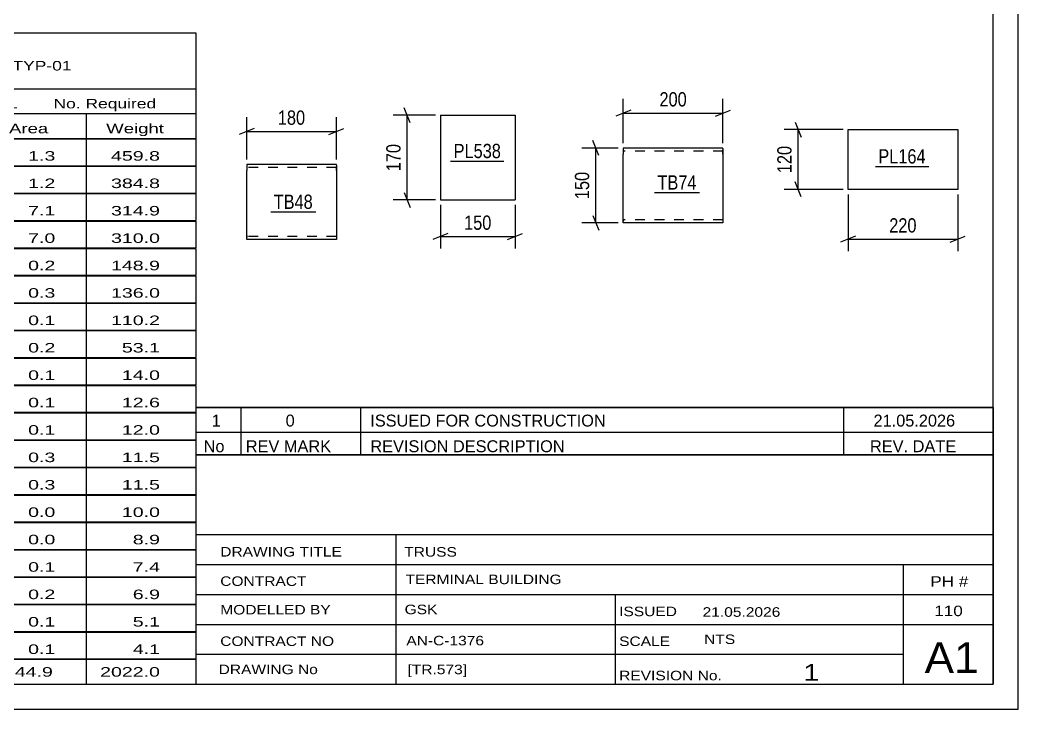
# Model space of a CAD drawing. Header units: millimetres. Extents: x 0 to 841, y 0 to 594.
# Drawn here: x 640.7 to 841, y 0 to 138.3 of the extents above; entities that cross this region are included whole.
import ezdxf

# ---------------------------------------------------------------- set-up
doc = ezdxf.new("R2010")
doc.units = ezdxf.units.MM
doc.linetypes.add('DXK_LINE_DOT2', pattern=[3.9198, 1.9599, -1.9599])
doc.styles.add('Arial Narrow', font='ARIALN.TTF', dxfattribs={"height": 0.2})

# ---------------------------------------------------------------- blocks, each defined once
blk = doc.blocks.new('Unknown-122570569-1133')
at = {"color": 5, "linetype": 'Continuous'}
for p, q in [((841, 0), (841, 594)), ((836, 5), (836, 589)), ((5, 5), (836, 5)), ((0, 0), (841, 0))]:
    blk.add_line(p, q, dxfattribs=at)
blk = doc.blocks.new('Part-122570569-7906 - 7902')
at = {"color": 2, "linetype": 'Continuous'}
for p, q in [((725.06, 119.17), (725.06, 102.17)), ((725.06, 119.17), (740.06, 119.17)), ((740.06, 119.17), (740.06, 102.17)), ((725.06, 102.17), (740.06, 102.17))]:
    blk.add_line(p, q, dxfattribs=at)
blk = doc.blocks.new('Part-122570569-7939 - 7934')
at = {"color": 2, "linetype": 'Continuous'}
for p, q in [((761.77, 112.58), (761.77, 111.38)), ((781.77, 112.58), (761.77, 112.58)), ((781.77, 112.49), (781.77, 112.58)), ((781.77, 112.49), (781.77, 111.38)), ((761.77, 98.32), (761.77, 111.38)), ((781.77, 111.38), (781.77, 97.58)), ((761.77, 97.67), (761.77, 98.32)), ((761.77, 97.58), (761.77, 97.67)), ((781.77, 97.58), (761.77, 97.58))]:
    blk.add_line(p, q, dxfattribs=at)
at = {"color": 7, "linetype": 'DXK_LINE_DOT2'}
for p, q in [((781.77, 111.38), (781.77, 112.23)), ((781.77, 111.98), (761.77, 111.98)), ((761.77, 98.32), (761.77, 97.93)), ((761.77, 98.18), (761.77, 98.22)), ((781.77, 98.18), (761.77, 98.18)), ((781.77, 98.18), (781.77, 98.22))]:
    blk.add_line(p, q, dxfattribs=at)
blk = doc.blocks.new('Part-122570569-8253 - 8249')
at = {"color": 2, "linetype": 'Continuous'}
for p, q in [((686.19, 109.27), (686.19, 108.07)), ((704.19, 109.27), (686.19, 109.27)), ((704.19, 109.18), (704.19, 109.27)), ((704.19, 109.18), (704.19, 108.07)), ((686.19, 95.01), (686.19, 108.07)), ((704.19, 108.07), (704.19, 94.27)), ((686.19, 94.36), (686.19, 95.01)), ((686.19, 94.27), (686.19, 94.36)), ((704.19, 94.27), (686.19, 94.27))]:
    blk.add_line(p, q, dxfattribs=at)
at = {"color": 7, "linetype": 'DXK_LINE_DOT2'}
for p, q in [((704.19, 108.67), (686.19, 108.67)), ((704.19, 108.07), (704.19, 108.92)), ((686.19, 95.01), (686.19, 94.62)), ((686.19, 94.87), (686.19, 94.92)), ((704.19, 94.87), (686.19, 94.87)), ((704.19, 94.87), (704.19, 94.92))]:
    blk.add_line(p, q, dxfattribs=at)
blk = doc.blocks.new('Part-122570569-20856 - 20855')
at = {"color": 2, "linetype": 'Continuous'}
for p, q in [((806.89, 104.29), (806.89, 116.29)), ((806.89, 116.29), (828.9, 116.29)), ((828.9, 116.29), (828.9, 104.29)), ((828.9, 104.29), (806.89, 104.29))]:
    blk.add_line(p, q, dxfattribs=at)
blk = doc.blocks.new('StraightDimension-122570569-7908 - 7902')
at = {"color": 7, "linetype": 'Continuous'}
for p, q in [((719.01, 117.67), (717.81, 120.67)), ((724.06, 119.17), (715.56, 119.17)), ((718.41, 102.17), (718.41, 119.17)), ((724.06, 102.17), (715.56, 102.17)), ((717.81, 103.67), (719.01, 100.67))]:
    blk.add_line(p, q, dxfattribs=at)
at = {"color": 0}
blk.add_wipeout([(717.66, 114.01), (713.46, 114.01), (713.46, 107.33), (717.66, 107.33)], dxfattribs=at)
at = {"color": 3, "style": 'Arial Narrow'}
blk.add_text('170', height=2.863, rotation=90.0002, dxfattribs=at).set_placement((717.06, 107.93))
blk = doc.blocks.new('StraightDimension-122570569-7919 - 7902')
at = {"color": 7, "linetype": 'Continuous'}
for p, q in [((725.06, 101.17), (725.06, 92.44)), ((740.06, 101.17), (740.06, 92.44)), ((726.56, 95.44), (723.56, 94.24)), ((725.06, 94.84), (740.06, 94.84)), ((738.56, 94.24), (741.56, 95.44))]:
    blk.add_line(p, q, dxfattribs=at)
at = {"color": 0}
blk.add_wipeout([(735.9, 95.59), (735.9, 99.79), (729.22, 99.79), (729.22, 95.59)], dxfattribs=at)
at = {"color": 3, "style": 'Arial Narrow'}
blk.add_text('150', height=2.863, dxfattribs=at).set_placement((729.82, 96.19))
blk = doc.blocks.new('StraightDimension-122570569-7941 - 7934')
at = {"color": 7, "linetype": 'Continuous'}
for p, q in [((760.77, 112.58), (753.42, 112.58)), ((756.87, 111.08), (755.67, 114.08)), ((756.27, 97.58), (756.27, 112.58)), ((755.67, 99.08), (756.87, 96.08)), ((760.77, 97.58), (753.42, 97.58))]:
    blk.add_line(p, q, dxfattribs=at)
at = {"color": 0}
blk.add_wipeout([(755.52, 108.42), (751.32, 108.42), (751.32, 101.74), (755.52, 101.74)], dxfattribs=at)
at = {"color": 3, "style": 'Arial Narrow'}
blk.add_text('150', height=2.863, rotation=90.0002, dxfattribs=at).set_placement((754.92, 102.34))
blk = doc.blocks.new('StraightDimension-122570569-7952 - 7934')
at = {"color": 7, "linetype": 'Continuous'}
for p, q in [((761.77, 113.58), (761.77, 122.44)), ((781.77, 113.58), (781.77, 122.44)), ((763.27, 120.19), (760.27, 118.99)), ((761.77, 119.59), (781.77, 119.59)), ((780.27, 118.99), (783.27, 120.19))]:
    blk.add_line(p, q, dxfattribs=at)
at = {"color": 0}
blk.add_wipeout([(775.11, 120.34), (775.11, 124.54), (768.43, 124.54), (768.43, 120.34)], dxfattribs=at)
at = {"color": 3, "style": 'Arial Narrow'}
blk.add_text('200', height=2.863, dxfattribs=at).set_placement((769.03, 120.94))
blk = doc.blocks.new('StraightDimension-122570569-8256 - 8249')
at = {"color": 7, "linetype": 'Continuous'}
for p, q in [((686.19, 110.27), (686.19, 118.77)), ((704.19, 110.27), (704.19, 118.77)), ((687.69, 116.52), (684.69, 115.32)), ((702.69, 115.32), (705.69, 116.52)), ((686.19, 115.92), (704.19, 115.92))]:
    blk.add_line(p, q, dxfattribs=at)
at = {"color": 0}
blk.add_wipeout([(698.53, 116.67), (698.53, 120.87), (691.84, 120.87), (691.84, 116.67)], dxfattribs=at)
at = {"color": 3, "style": 'Arial Narrow'}
blk.add_text('180', height=2.863, dxfattribs=at).set_placement((692.44, 117.27))
blk = doc.blocks.new('StraightDimension-122570569-20992 - 20855')
at = {"color": 7, "linetype": 'Continuous'}
for p, q in [((806.89, 103.29), (806.89, 91.89)), ((828.9, 103.29), (828.9, 91.89)), ((808.39, 94.89), (805.39, 93.69)), ((806.89, 94.29), (828.9, 94.29)), ((827.4, 93.69), (830.4, 94.89))]:
    blk.add_line(p, q, dxfattribs=at)
at = {"color": 0}
blk.add_wipeout([(821.24, 95.04), (821.24, 99.24), (814.55, 99.24), (814.55, 95.04)], dxfattribs=at)
at = {"color": 3, "style": 'Arial Narrow'}
blk.add_text('220', height=2.863, dxfattribs=at).set_placement((815.15, 95.64))
blk = doc.blocks.new('StraightDimension-122570569-20988 - 20855')
at = {"color": 7, "linetype": 'Continuous'}
for p, q in [((805.89, 116.29), (794.04, 116.29)), ((796.29, 117.79), (797.49, 114.79)), ((796.89, 104.29), (796.89, 116.29)), ((805.89, 104.29), (794.04, 104.29)), ((797.49, 102.79), (796.29, 105.79))]:
    blk.add_line(p, q, dxfattribs=at)
at = {"color": 0}
blk.add_wipeout([(796.14, 113.63), (791.94, 113.63), (791.94, 106.95), (796.14, 106.95)], dxfattribs=at)
at = {"color": 3, "style": 'Arial Narrow'}
blk.add_text('120', height=2.863, rotation=90.0002, dxfattribs=at).set_placement((795.54, 107.55))
blk = doc.blocks.new('Unknown-122570569-21264')
at = {"color": 7, "linetype": 'Continuous'}
for p, q in [((516, 135.75), (676, 135.75)), ((516, 124.5), (516, 135.75)), ((676, 135.75), (676, 124.5)), ((516, 124.5), (676, 124.5)), ((516, 124.5), (516, 119.5)), ((676, 124.5), (676, 119.5)), ((516, 119.5), (676, 119.5)), ((516, 119.5), (516, 114.5)), ((540, 119.5), (540, 114.5)), ((575.5, 119.5), (575.5, 114.5)), ((601.5, 119.5), (601.5, 114.5)), ((614.5, 119.5), (614.5, 114.5)), ((632, 119.5), (632, 114.5)), ((654, 119.5), (654, 114.5)), ((676, 119.5), (676, 114.5)), ((516, 114.5), (676, 114.5)), ((516, 114.45), (516, 109.05)), ((516, 114.45), (676, 114.45)), ((540, 114.5), (540, 109)), ((575.5, 114.5), (575.5, 109)), ((601.5, 114.5), (601.5, 109)), ((614.5, 114.5), (614.5, 109)), ((632, 114.5), (632, 109)), ((654, 114.5), (654, 109)), ((676, 114.45), (676, 109.05)), ((516, 109.05), (676, 109.05)), ((516, 108.95), (516, 103.55)), ((516, 108.95), (676, 108.95)), ((540, 109), (540, 103.5)), ((575.5, 109), (575.5, 103.5)), ((601.5, 109), (601.5, 103.5)), ((614.5, 109), (614.5, 103.5)), ((632, 109), (632, 103.5)), ((654, 109), (654, 103.5)), ((676, 108.95), (676, 103.55)), ((516, 103.55), (676, 103.55)), ((516, 103.45), (516, 98.05)), ((516, 103.45), (676, 103.45)), ((540, 103.5), (540, 98)), ((575.5, 103.5), (575.5, 98)), ((601.5, 103.5), (601.5, 98)), ((614.5, 103.5), (614.5, 98)), ((632, 103.5), (632, 98)), ((654, 103.5), (654, 98)), ((676, 103.45), (676, 98.05)), ((516, 98.05), (676, 98.05)), ((516, 97.95), (516, 92.55)), ((516, 97.95), (676, 97.95)), ((540, 98), (540, 92.5)), ((575.5, 98), (575.5, 92.5)), ((601.5, 98), (601.5, 92.5)), ((614.5, 98), (614.5, 92.5)), ((632, 98), (632, 92.5)), ((654, 98), (654, 92.5)), ((676, 97.95), (676, 92.55)), ((516, 92.55), (676, 92.55)), ((516, 92.45), (516, 87.05)), ((516, 92.45), (676, 92.45)), ((540, 92.5), (540, 87)), ((575.5, 92.5), (575.5, 87)), ((601.5, 92.5), (601.5, 87)), ((614.5, 92.5), (614.5, 87)), ((632, 92.5), (632, 87)), ((654, 92.5), (654, 87)), ((676, 92.45), (676, 87.05)), ((516, 87.05), (676, 87.05)), ((516, 86.95), (516, 81.55)), ((516, 86.95), (676, 86.95)), ((540, 87), (540, 81.5)), ((575.5, 87), (575.5, 81.5)), ((601.5, 87), (601.5, 81.5)), ((614.5, 87), (614.5, 81.5)), ((632, 87), (632, 81.5)), ((654, 87), (654, 81.5)), ((676, 86.95), (676, 81.55)), ((516, 81.55), (676, 81.55)), ((516, 81.45), (516, 76.05)), ((516, 81.45), (676, 81.45)), ((540, 81.5), (540, 76)), ((575.5, 81.5), (575.5, 76)), ((601.5, 81.5), (601.5, 76)), ((614.5, 81.5), (614.5, 76)), ((632, 81.5), (632, 76)), ((654, 81.5), (654, 76)), ((676, 81.45), (676, 76.05)), ((516, 76.05), (676, 76.05)), ((516, 75.95), (516, 70.55)), ((516, 75.95), (676, 75.95)), ((540, 76), (540, 70.5)), ((575.5, 76), (575.5, 70.5)), ((601.5, 76), (601.5, 70.5)), ((614.5, 76), (614.5, 70.5)), ((632, 76), (632, 70.5)), ((654, 76), (654, 70.5)), ((676, 75.95), (676, 70.55)), ((516, 70.55), (676, 70.55)), ((516, 70.45), (516, 65.05)), ((516, 70.45), (676, 70.45)), ((540, 70.5), (540, 65)), ((575.5, 70.5), (575.5, 65)), ((601.5, 70.5), (601.5, 65)), ((614.5, 70.5), (614.5, 65)), ((632, 70.5), (632, 65)), ((654, 70.5), (654, 65)), ((676, 70.45), (676, 65.05)), ((516, 65.05), (676, 65.05)), ((516, 64.95), (516, 59.55)), ((516, 64.95), (676, 64.95)), ((540, 65), (540, 59.5)), ((575.5, 65), (575.5, 59.5)), ((601.5, 65), (601.5, 59.5)), ((614.5, 65), (614.5, 59.5)), ((632, 65), (632, 59.5)), ((654, 65), (654, 59.5)), ((676, 64.95), (676, 59.55)), ((516, 59.55), (676, 59.55)), ((516, 59.45), (516, 54.05)), ((516, 59.45), (676, 59.45)), ((540, 59.5), (540, 54)), ((575.5, 59.5), (575.5, 54)), ((601.5, 59.5), (601.5, 54)), ((614.5, 59.5), (614.5, 54)), ((632, 59.5), (632, 54)), ((654, 59.5), (654, 54)), ((676, 59.45), (676, 54.05)), ((516, 54.05), (676, 54.05)), ((516, 53.95), (516, 48.55)), ((516, 53.95), (676, 53.95)), ((540, 54), (540, 48.5)), ((575.5, 54), (575.5, 48.5)), ((601.5, 54), (601.5, 48.5)), ((614.5, 54), (614.5, 48.5)), ((632, 54), (632, 48.5)), ((654, 54), (654, 48.5)), ((676, 53.95), (676, 48.55)), ((516, 48.55), (676, 48.55)), ((516, 48.45), (516, 43.05)), ((516, 48.45), (676, 48.45)), ((540, 48.5), (540, 43)), ((575.5, 48.5), (575.5, 43)), ((601.5, 48.5), (601.5, 43)), ((614.5, 48.5), (614.5, 43)), ((632, 48.5), (632, 43)), ((654, 48.5), (654, 43)), ((676, 48.45), (676, 43.05)), ((516, 43.05), (676, 43.05)), ((516, 42.95), (516, 37.55)), ((516, 42.95), (676, 42.95)), ((540, 43), (540, 37.5)), ((575.5, 43), (575.5, 37.5)), ((601.5, 43), (601.5, 37.5)), ((614.5, 43), (614.5, 37.5)), ((632, 43), (632, 37.5)), ((654, 43), (654, 37.5)), ((676, 42.95), (676, 37.55)), ((516, 37.55), (676, 37.55)), ((516, 37.45), (516, 32.05)), ((516, 37.45), (676, 37.45)), ((540, 37.5), (540, 32)), ((575.5, 37.5), (575.5, 32)), ((601.5, 37.5), (601.5, 32)), ((614.5, 37.5), (614.5, 32)), ((632, 37.5), (632, 32)), ((654, 37.5), (654, 32)), ((676, 37.45), (676, 32.05)), ((516, 32.05), (676, 32.05)), ((516, 31.95), (516, 26.55)), ((516, 31.95), (676, 31.95)), ((540, 32), (540, 26.5)), ((575.5, 32), (575.5, 26.5)), ((601.5, 32), (601.5, 26.5)), ((614.5, 32), (614.5, 26.5)), ((632, 32), (632, 26.5)), ((654, 32), (654, 26.5)), ((676, 31.95), (676, 26.55)), ((516, 26.55), (676, 26.55)), ((516, 26.45), (516, 21.05)), ((516, 26.45), (676, 26.45)), ((540, 26.5), (540, 21)), ((575.5, 26.5), (575.5, 21)), ((601.5, 26.5), (601.5, 21)), ((614.5, 26.5), (614.5, 21)), ((632, 26.5), (632, 21)), ((654, 26.5), (654, 21)), ((676, 26.45), (676, 21.05)), ((516, 21.05), (676, 21.05)), ((516, 20.95), (516, 15.55)), ((516, 20.95), (676, 20.95)), ((540, 21), (540, 15.5)), ((575.5, 21), (575.5, 15.5)), ((601.5, 21), (601.5, 15.5)), ((614.5, 21), (614.5, 15.5)), ((632, 21), (632, 15.5)), ((654, 21), (654, 15.5)), ((676, 20.95), (676, 15.55)), ((516, 15.55), (676, 15.55)), ((516, 15.45), (516, 10.05)), ((516, 15.45), (676, 15.45)), ((540, 15.5), (540, 10)), ((575.5, 15.5), (575.5, 10)), ((601.5, 15.5), (601.5, 10)), ((614.5, 15.5), (614.5, 10)), ((632, 15.5), (632, 10)), ((654, 15.5), (654, 10)), ((676, 15.45), (676, 10.05)), ((516, 10.05), (676, 10.05)), ((516, 10), (676, 10)), ((516, 10), (516, 5)), ((632, 10), (632, 5)), ((654, 10), (654, 5)), ((676, 10), (676, 5)), ((516, 5), (676, 5))]:
    blk.add_line(p, q, dxfattribs=at)
at = {"color": 7, "style": 'Arial Narrow'}
for s, height, width, p in [('GENERAL NOTES & WELD DETAILS :', 2.8633, 1.4, (517.15, 128.06)), ('REFER TYP DRAWING TYP-01', 1.9089, 1.6, (600.7, 128.16)), ("MATERIAL LIST FOR ASSEMBLY MK'D", 1.9089, 1.6, (517.15, 120.56)), ('TR573', 1.909, 1.794707, (609.9, 120.47)), ('1', 1.91, 1.794707, (638.08, 120.56)), ('No. Required', 1.9089, 1.6, (647.41, 120.56)), ('Mark', 1.909, 1.7, (517.34, 115.5)), ('Profile', 1.909, 1.7, (550.41, 115.5)), ('Material', 1.909, 1.7, (580.54, 115.56)), ('No.', 1.909, 1.7, (605.5, 115.56)), ('Length', 1.909, 1.7, (616, 115.56)), ('Area', 1.909, 1.7, (638.5, 115.56)), ('Weight', 1.909, 1.7, (658, 115.56))]:
    blk.add_text(s, height=height, dxfattribs=dict(at, width=width)).set_placement(p)
at = {"color": 7, "linetype": 'Continuous', "style": 'Arial Narrow'}
for s, height, width, p in [('M224', 1.909, 1.794707, (517.5, 110.06)), ('SHS100*6', 1.909, 1.794707, (542, 110.06)), ('E350', 1.909, 1.794707, (581.74, 110.06)), ('8', 1.91, 1.794707, (605.86, 110.06)), ('3282', 1.909, 1.794707, (618.58, 110.06)), ('1.3', 1.909, 1.794707, (642.32, 110.06)), ('459.8', 1.909, 1.794707, (658.96, 110.06)), ('M221', 1.909, 1.794707, (517.5, 104.56)), ('SHS100*6', 1.909, 1.794707, (542, 104.56)), ('E350', 1.909, 1.794707, (581.74, 104.56)), ('7', 1.91, 1.794707, (605.86, 104.56)), ('3183', 1.909, 1.794707, (618.58, 104.56)), ('1.2', 1.909, 1.794707, (642.32, 104.56)), ('384.8', 1.909, 1.794707, (658.96, 104.56)), ('BC179', 1.909, 1.794707, (517.5, 99.06)), ('SHS100*6', 1.909, 1.794707, (542, 99.06)), ('E350', 1.909, 1.794707, (581.74, 99.06)), ('1', 1.91, 1.794707, (605.86, 99.06)), ('17782', 1.909, 1.794707, (616.4, 99.06)), ('7.1', 1.909, 1.794707, (642.32, 99.06)), ('314.9', 1.909, 1.794707, (658.96, 99.06)), ('TR573', 1.909, 1.794707, (517.5, 93.56)), ('SHS100*6', 1.909, 1.794707, (542, 93.56)), ('E350', 1.909, 1.794707, (581.74, 93.56)), ('1', 1.91, 1.794707, (605.86, 93.56)), ('17502', 1.909, 1.794707, (616.4, 93.56)), ('7.0', 1.909, 1.794707, (642.32, 93.56)), ('310.0', 1.909, 1.794707, (658.96, 93.56)), ('PL761', 1.909, 1.794707, (517.5, 88.06)), ('PL12*300', 1.909, 1.794707, (542, 88.06)), ('E350', 1.909, 1.794707, (581.74, 88.06)), ('17', 1.909, 1.794707, (604.76, 88.06)), ('310', 1.909, 1.794707, (620.77, 88.06)), ('0.2', 1.909, 1.794707, (642.32, 88.06)), ('148.9', 1.909, 1.794707, (658.96, 88.06)), ('SP20', 1.909, 1.794707, (517.5, 82.56)), ('PL20*380', 1.909, 1.794707, (542, 82.56)), ('E350', 1.909, 1.794707, (581.74, 82.56)), ('6', 1.91, 1.794707, (605.86, 82.56)), ('380', 1.909, 1.794707, (620.77, 82.56)), ('0.3', 1.909, 1.794707, (642.32, 82.56)), ('136.0', 1.909, 1.794707, (658.96, 82.56)), ('M1454', 1.909, 1.794707, (517.5, 77.06)), ('RHS100*100*6', 1.9089, 1.794707, (542, 77.06)), ('E350', 1.909, 1.794707, (581.74, 77.06)), ('17', 1.909, 1.794707, (604.76, 77.06)), ('366', 1.909, 1.794707, (620.77, 77.06)), ('0.1', 1.909, 1.794707, (642.32, 77.06)), ('110.2', 1.909, 1.794707, (658.96, 77.06)), ('SP19', 1.909, 1.794707, (517.5, 71.56)), ('PL16*325', 1.909, 1.794707, (542, 71.56)), ('E350', 1.909, 1.794707, (581.74, 71.56)), ('4', 1.91, 1.794707, (605.86, 71.56)), ('325', 1.909, 1.794707, (620.77, 71.56)), ('0.2', 1.909, 1.794707, (642.32, 71.56)), ('53.1', 1.909, 1.794707, (661.14, 71.56)), ('TB74', 1.909, 1.794707, (517.5, 66.06)), ('RHS150*110*6', 1.9089, 1.794707, (542, 66.06)), ('E350', 1.909, 1.794707, (581.74, 66.06)), ('3', 1.91, 1.794707, (605.86, 66.06)), ('200', 1.909, 1.794707, (620.77, 66.06)), ('0.1', 1.909, 1.794707, (642.32, 66.06)), ('14.0', 1.909, 1.794707, (661.14, 66.06)), ('TB48', 1.909, 1.794707, (517.5, 60.56)), ('RHS150*110*6', 1.9089, 1.794707, (542, 60.56)), ('E350', 1.909, 1.794707, (581.74, 60.56)), ('3', 1.91, 1.794707, (605.86, 60.56)), ('180', 1.909, 1.794707, (620.77, 60.56)), ('0.1', 1.909, 1.794707, (642.32, 60.56)), ('12.6', 1.909, 1.794707, (661.14, 60.56)), ('PL538', 1.909, 1.794707, (517.5, 55.06)), ('PL10*150', 1.909, 1.794707, (542, 55.06)), ('E350', 1.909, 1.794707, (581.74, 55.06)), ('6', 1.91, 1.794707, (605.86, 55.06)), ('170', 1.909, 1.794707, (620.77, 55.06)), ('0.1', 1.909, 1.794707, (642.32, 55.06)), ('12.0', 1.909, 1.794707, (661.14, 55.06)), ('PL168', 1.909, 1.794707, (517.5, 49.56)), ('PL12*334', 1.909, 1.794707, (542, 49.56)), ('E350', 1.909, 1.794707, (581.74, 49.56)), ('1', 1.91, 1.794707, (605.86, 49.56)), ('392', 1.909, 1.794707, (620.77, 49.56)), ('0.3', 1.909, 1.794707, (642.32, 49.56)), ('11.5', 1.909, 1.794707, (661.14, 49.56)), ('PL347', 1.909, 1.794707, (517.5, 44.06)), ('PL12*335', 1.909, 1.794707, (542, 44.06)), ('E350', 1.909, 1.794707, (581.74, 44.06)), ('1', 1.91, 1.794707, (605.86, 44.06)), ('392', 1.909, 1.794707, (620.77, 44.06)), ('0.3', 1.909, 1.794707, (642.32, 44.06)), ('11.5', 1.909, 1.794707, (661.14, 44.06)), ('ST33', 1.909, 1.794707, (517.5, 38.56)), ('PL8*100', 1.909, 1.794707, (542, 38.56)), ('E350', 1.909, 1.794707, (581.74, 38.56)), ('24', 1.909, 1.794707, (604.76, 38.56)), ('135', 1.909, 1.794707, (620.77, 38.56)), ('0.0', 1.909, 1.794707, (642.32, 38.56)), ('10.0', 1.909, 1.794707, (661.14, 38.56)), ('ST32', 1.909, 1.794707, (517.5, 33.06)), ('PL8*100', 1.909, 1.794707, (542, 33.06)), ('E350', 1.909, 1.794707, (581.74, 33.06)), ('24', 1.909, 1.794707, (604.76, 33.06)), ('121', 1.909, 1.794707, (620.77, 33.06)), ('0.0', 1.909, 1.794707, (642.32, 33.06)), ('8.9', 1.909, 1.794707, (663.33, 33.06)), ('PL100', 1.909, 1.794707, (517.5, 27.56)), ('PL10*120', 1.909, 1.794707, (542, 27.56)), ('E350', 1.909, 1.794707, (581.74, 27.56)), ('2', 1.91, 1.794707, (605.86, 27.56)), ('392', 1.909, 1.794707, (620.77, 27.56)), ('0.1', 1.909, 1.794707, (642.32, 27.56)), ('7.4', 1.909, 1.794707, (663.33, 27.56)), ('M1439', 1.909, 1.794707, (517.5, 22.06)), ('RHS100*100*6', 1.9089, 1.794707, (542, 22.06)), ('E350', 1.909, 1.794707, (581.74, 22.06)), ('1', 1.91, 1.794707, (605.86, 22.06)), ('390', 1.909, 1.794707, (620.77, 22.06)), ('0.2', 1.909, 1.794707, (642.32, 22.06)), ('6.9', 1.909, 1.794707, (663.33, 22.06)), ('PL163', 1.909, 1.794707, (517.5, 16.56)), ('PL12*168', 1.909, 1.794707, (542, 16.56)), ('E350', 1.909, 1.794707, (581.74, 16.56)), ('2', 1.91, 1.794707, (605.86, 16.56)), ('220', 1.909, 1.794707, (620.77, 16.56)), ('0.1', 1.909, 1.794707, (642.32, 16.56)), ('5.1', 1.909, 1.794707, (663.33, 16.56)), ('PL164', 1.909, 1.794707, (517.5, 11.06)), ('PL10*120', 1.909, 1.794707, (542, 11.06)), ('E350', 1.909, 1.794707, (581.74, 11.06)), ('2', 1.91, 1.794707, (605.86, 11.06)), ('220', 1.909, 1.794707, (620.77, 11.06)), ('0.1', 1.909, 1.794707, (642.32, 11.06)), ('4.1', 1.909, 1.794707, (663.33, 11.06)), ('Total', 1.909, 1.7, (618.33, 6.5)), ('44.9', 1.909, 1.794707, (639.64, 6.5)), ('2022.0', 1.909, 1.794707, (656.77, 6.5))]:
    blk.add_text(s, height=height, dxfattribs=dict(at, width=width)).set_placement(p)
blk = doc.blocks.new('Unknown-122570569-21263')
at = {"color": 7, "linetype": 'Continuous'}
for p, q in [((676, 51.05), (676, 5)), ((676, 51.05), (836, 51.05)), ((836, 51), (836, 5)), ((676, 35), (836, 35)), ((716.14, 35), (716.14, 5)), ((676, 29), (836, 29)), ((818, 5.05), (818, 29.05)), ((676, 23), (836, 23)), ((760.14, 23), (760.14, 5)), ((676, 17), (836, 17)), ((676, 11), (818, 11)), ((676, 5), (836, 5))]:
    blk.add_line(p, q, dxfattribs=at)
at = {"color": 7, "style": 'Arial Narrow'}
for s, height, width, p in [('DRAWING TITLE', 1.9089, 1.425378, (680.88, 30.61)), ('TRUSS', 1.909, 1.425378, (717.81, 30.59)), ('CONTRACT', 1.909, 1.425378, (680.88, 24.71)), ('TERMINAL BUILDING', 1.9089, 1.425378, (718.06, 25.07)), ('MODELLED BY', 1.9089, 1.425378, (680.88, 18.98)), ('GSK', 1.909, 1.425378, (717.88, 19.04)), ('ISSUED', 1.909, 1.425378, (760.94, 18.64)), ('21.05.2026', 1.909, 1.425378, (777.69, 18.52)), ('CONTRACT NO', 1.9089, 1.425378, (680.88, 12.66)), ('AN-C-1376', 1.909, 1.425378, (718.23, 12.78)), ('SCALE', 1.909, 1.425378, (760.94, 12.65)), ('A1', 6.204, 1.25, (822.24, 7.2)), ('DRAWING No', 1.909, 1.425378, (680.56, 7)), ('[TR.573]', 1.909, 1.425378, (718.46, 6.99)), ('1', 3.34, 1.5, (797.91, 5.68)), ('REVISION No.', 1.9089, 1.425378, (760.94, 5.77))]:
    blk.add_text(s, height=height, dxfattribs=dict(at, width=width)).set_placement(p)
at = {"color": 7, "linetype": 'Continuous', "style": 'Arial Narrow'}
for s, height, width, p in [('PH #', 2.1, 1.42538, (823.4, 24.55)), ('110', 2.1, 1.42538, (824.19, 18.65)), ('NTS', 1.909, 1.425378, (778, 13.05))]:
    blk.add_text(s, height=height, dxfattribs=dict(at, width=width)).set_placement(p)
blk = doc.blocks.new('Unknown-122570569-21266')
at = {"color": 7, "linetype": 'Continuous'}
for p, q in [((676, 60.55), (836, 60.55)), ((836, 60.55), (676, 60.55)), ((676, 60.55), (676, 55.55)), ((685, 60.55), (685, 55.55)), ((709, 60.55), (709, 55.55)), ((806, 60.55), (806, 55.55)), ((836, 60.55), (836, 55.55)), ((676, 55.55), (836, 55.55)), ((676, 55.55), (676, 51.05)), ((676, 55.55), (836, 55.55)), ((685, 55.55), (685, 51.05)), ((709, 55.55), (709, 51.05)), ((806, 55.55), (806, 51.05)), ((836, 55.55), (836, 51.05)), ((836, 51.05), (676, 51.05))]:
    blk.add_line(p, q, dxfattribs=at)
at = {"color": 7, "linetype": 'Continuous', "style": 'Arial Narrow'}
for s, height, width, p in [('1', 2.39, 1.196471, (679.16, 56.7)), ('0', 2.39, 1.196471, (694, 56.7)), ('ISSUED FOR CONSTRUCTION', 2.3861, 1.196471, (711, 56.7)), ('21.05.2026', 2.386, 1.196471, (812, 56.7)), ('No', 2.386, 1.2, (677.54, 51.55)), ('REV MARK', 2.386, 1.2, (686, 51.55)), ('REVISION DESCRIPTION', 2.3861, 1.2, (711, 51.55)), ('REV. DATE', 2.386, 1.2, (811.28, 51.55))]:
    blk.add_text(s, height=height, dxfattribs=dict(at, width=width)).set_placement(p)
blk = doc.blocks.new('Mark-122570569-7904 - 7902')
at = {"color": 0}
blk.add_wipeout([(737.22, 110.57), (737.22, 113.57), (727.72, 113.57), (727.72, 110.57)], dxfattribs=at)
blk.add_wipeout([(737.22, 110.57), (737.22, 113.57), (727.72, 113.57), (727.72, 110.57)], dxfattribs=at)
at = {"color": 30, "linetype": 'Continuous'}
blk.add_line((727.12, 109.97), (737.82, 109.97), dxfattribs=at)
at = {"color": 3, "style": 'Arial Narrow'}
blk.add_text('PL538', height=2.863, dxfattribs=at).set_placement((727.72, 110.57))
blk = doc.blocks.new('Mark-122570569-7937 - 7934')
at = {"color": 0}
blk.add_wipeout([(776.49, 104.26), (776.49, 107.26), (768.63, 107.26), (768.63, 104.26)], dxfattribs=at)
blk.add_wipeout([(776.49, 104.26), (776.49, 107.26), (768.63, 107.26), (768.63, 104.26)], dxfattribs=at)
at = {"color": 30, "linetype": 'Continuous'}
blk.add_line((768.03, 103.66), (777.09, 103.66), dxfattribs=at)
at = {"color": 3, "style": 'Arial Narrow'}
blk.add_text('TB74', height=2.863, dxfattribs=at).set_placement((768.63, 104.26))
blk = doc.blocks.new('Mark-122570569-8251 - 8249')
at = {"color": 0}
blk.add_wipeout([(699.45, 100.38), (699.45, 103.38), (691.6, 103.38), (691.6, 100.38)], dxfattribs=at)
blk.add_wipeout([(699.45, 100.38), (699.45, 103.38), (691.6, 103.38), (691.6, 100.38)], dxfattribs=at)
at = {"color": 30, "linetype": 'Continuous'}
blk.add_line((691, 99.78), (700.05, 99.78), dxfattribs=at)
at = {"color": 3, "style": 'Arial Narrow'}
blk.add_text('TB48', height=2.863, dxfattribs=at).set_placement((691.6, 100.38))
blk = doc.blocks.new('Mark-122570569-20998 - 20855')
at = {"color": 0}
blk.add_wipeout([(822.47, 109.5), (822.47, 112.5), (812.96, 112.5), (812.96, 109.5)], dxfattribs=at)
blk.add_wipeout([(822.47, 109.5), (822.47, 112.5), (812.96, 112.5), (812.96, 109.5)], dxfattribs=at)
at = {"color": 30, "linetype": 'Continuous'}
blk.add_line((812.36, 108.9), (823.07, 108.9), dxfattribs=at)
at = {"color": 3, "style": 'Arial Narrow'}
blk.add_text('PL164', height=2.863, dxfattribs=at).set_placement((812.96, 109.5))

msp = doc.modelspace()

# ---------------------------------------------------------------- block references
for name in ['Unknown-122570569-1133', 'Unknown-122570569-21264', 'Part-122570569-7906 - 7902', 'Part-122570569-20856 - 20855', 'Part-122570569-7939 - 7934', 'Part-122570569-8253 - 8249', 'Unknown-122570569-21266', 'Unknown-122570569-21263']:
    msp.add_blockref(name, (0, 0))

# ---------------------------------------------------------------- next in the draw order: block references
for name in ['StraightDimension-122570569-8256 - 8249', 'StraightDimension-122570569-7908 - 7902', 'Mark-122570569-7904 - 7902', 'StraightDimension-122570569-7941 - 7934', 'Mark-122570569-20998 - 20855', 'Mark-122570569-7937 - 7934', 'Mark-122570569-8251 - 8249', 'StraightDimension-122570569-20992 - 20855']:
    msp.add_blockref(name, (0, 0))

# ---------------------------------------------------------------- next in the draw order: block references
for name in ['StraightDimension-122570569-7952 - 7934', 'StraightDimension-122570569-20988 - 20855', 'StraightDimension-122570569-7919 - 7902']:
    msp.add_blockref(name, (0, 0))

doc.saveas('drawing.dxf')
